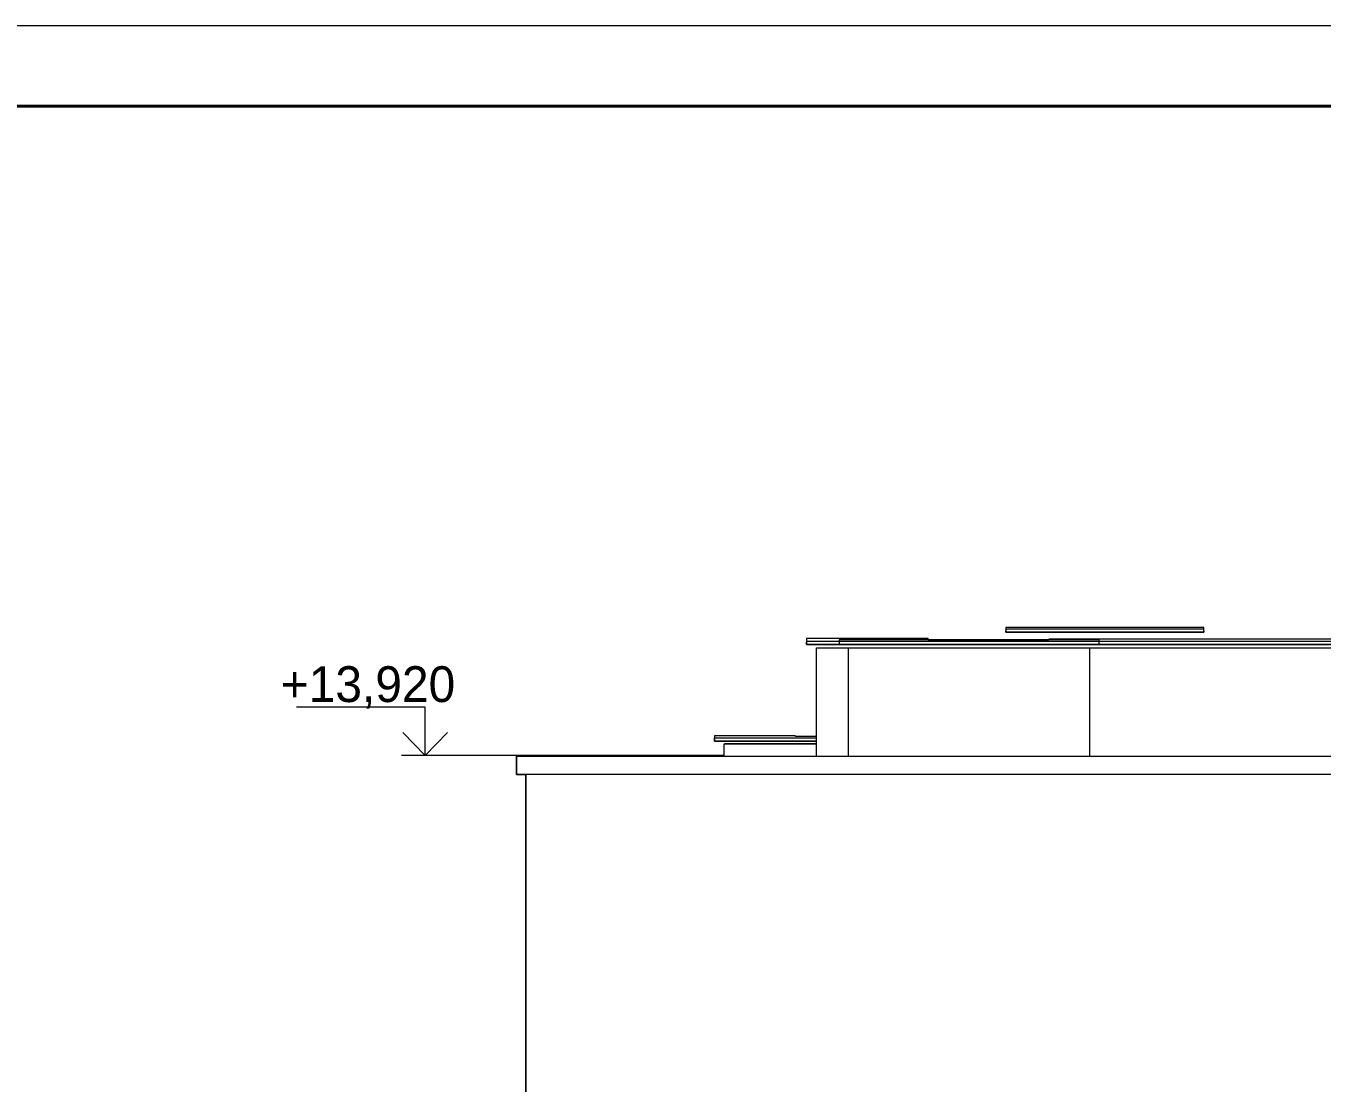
# Model space of a CAD drawing. Header units: millimetres. Extents: x 2294 to 908349, y -83289 to 219220.
# Drawn here: x 844031 to 852355, y 212431 to 219220 of the extents above; entities that cross this region are included whole.
import ezdxf

# ---------------------------------------------------------------- set-up
doc = ezdxf.new("R2010")
doc.units = ezdxf.units.MM
doc.layers.add('PDF _Геометрия', color=7, linetype='Continuous')
doc.layers.add('PDF _Текст', color=7, linetype='Continuous')

msp = doc.modelspace()

# ---------------------------------------------------------------- linework, layer by layer
at = {"layer": 'PDF _Геометрия', "lineweight": 18}
for points in [[(904737.1, 219219.5), (817891.4, 219219.5), (817891.4, 157877.6), (904737.1, 157877.6)], [(846739.4, 214683.2), (846595.2, 214534.6), (846450.9, 214683.2)]]:
    msp.add_lwpolyline(points, dxfattribs=at)
at = {"layer": 'PDF _Геометрия', "lineweight": 40}
msp.add_lwpolyline([(904230, 218703.7), (904230, 158393.4), (819954.8, 158393.4), (819954.8, 218703.7)], close=True, dxfattribs=at)
at = {"layer": 'PDF _Геометрия', "lineweight": 9}
for points in [[(850324.1, 215347.7), (851596.2, 215347.7), (851596.2, 215356.4), (850324.1, 215356.4)], [(849253.1, 215269), (850923, 215269), (850923, 215277.7), (849253.1, 215277.7)]]:
    msp.add_lwpolyline(points, close=True, dxfattribs=at)
for points in [[(851596.2, 215334.6), (851596.2, 215325.8), (850324.1, 215325.8), (851596.2, 215325.8), (851596.2, 215347.7)], [(850324.1, 215347.7), (850324.1, 215325.8), (850324.1, 215334.6)], [(852431.2, 215282.1), (850621.4, 215282.1), (850599.5, 215282.1), (850599.5, 215277.7), (849825.8, 215277.7), (849825.8, 215286.5), (849043.2, 215286.5), (849043.2, 215269), (849253.1, 215269), (849253.1, 215247.1), (850923, 215247.1), (850923, 215255.9)], [(849043.2, 215269), (849043.2, 215247.1), (851390.8, 215247.1), (852431.2, 215247.1), (849043.2, 215247.1), (849043.2, 215264.6)], [(849253.1, 215255.9), (849253.1, 215247.1), (850923, 215247.1), (850923, 215269), (852431.2, 215269)], [(849825.8, 215277.7), (850599.5, 215277.7)], [(849108.8, 214530.2), (849108.8, 215225.3), (849213.7, 215225.3), (852431.2, 215225.3)], [(849314.3, 214530.2), (849314.3, 215225.3), (849423.6, 215225.3), (850752.5, 215225.3), (850861.8, 215225.3), (850861.8, 214530.2)], [(865782, 214473.4), (865777.6, 214473.4), (865777.6, 214525.8), (865782, 214525.8), (865751.4, 214530.2), (865751.4, 214412.2), (847181, 214412.2), (847181, 214530.2), (865751.4, 214530.2), (865782, 214530.2), (866241, 214499.6), (866241, 215072.3), (866350.3, 215072.3), (867950.3, 215072.3), (868055.2, 215072.3)], [(847758, 214534.6), (846918.7, 214534.6), (846595.2, 214534.6), (846595.2, 214844.9), (845768.9, 214844.9)], [(849108.8, 214657), (848973.3, 214657), (848973.3, 214661.3), (848453.1, 214661.3), (848453.1, 214648.2), (849108.8, 214648.2)], [(848453.1, 214643.8), (848453.1, 214626.4), (849108.8, 214626.4), (848453.1, 214626.4), (848453.1, 214648.2)], [(848514.3, 214530.2), (848514.3, 214608.9), (848623.6, 214608.9), (849108.8, 214608.9), (848518.7, 214608.9)], [(848973.3, 214608.9), (849108.8, 214608.9)], [(846752.5, 214534.6), (846442.2, 214534.6)], [(847181, 214412.2), (847181, 214534.6), (847181, 214530.2), (847181, 214534.6), (847181, 214412.2), (847242.2, 214412.2), (847242.2, 206700.7), (847242.2, 214412.2)], [(848514.3, 214534.6), (847181, 214534.6), (847211.6, 214534.6), (847264, 214530.2), (847211.6, 214534.6), (847181, 214534.6), (847211.6, 214534.6), (847246.5, 214530.2), (847211.6, 214534.6), (847181, 214534.6)]]:
    msp.add_lwpolyline(points, dxfattribs=at)

# ---------------------------------------------------------------- texts
at = {"layer": 'PDF _Текст', "insert": (845667.8, 214971.5), "char_height": 229.97, "attachment_point": 4, "style": ''}
msp.add_mtext('+13,920', dxfattribs=at)

doc.saveas('drawing.dxf')
